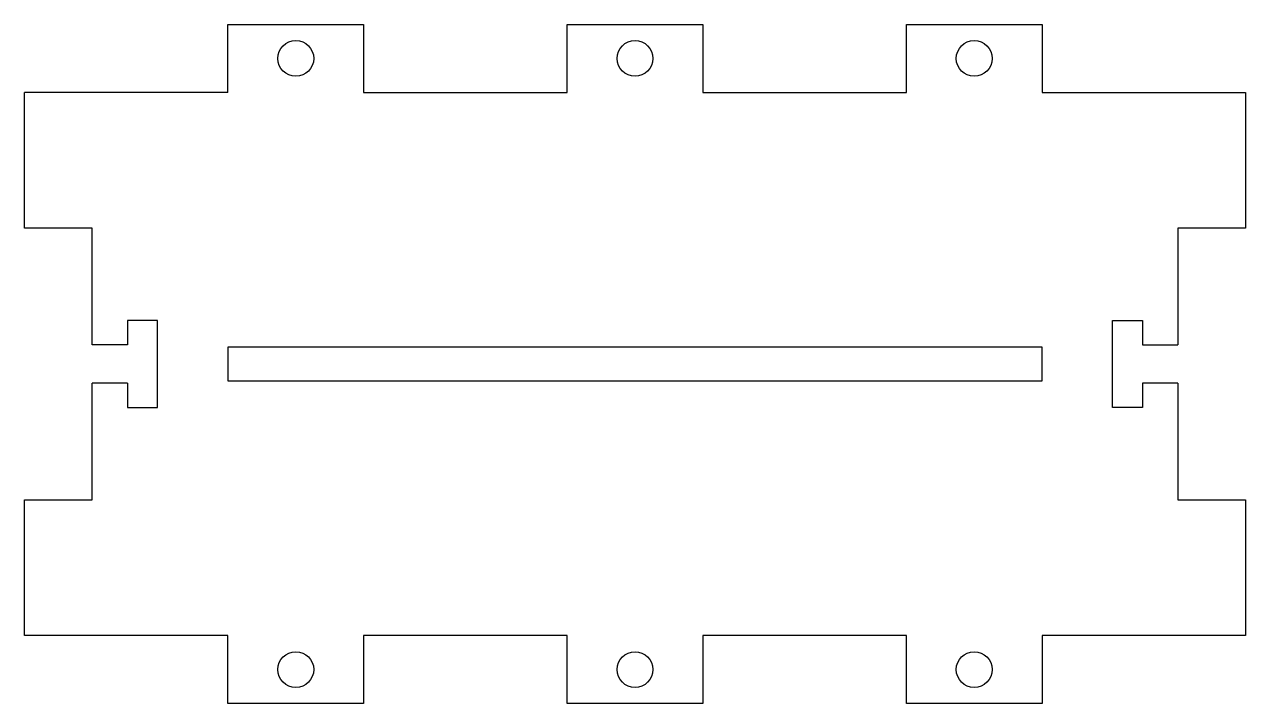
# Model space of a CAD drawing. Header units: inches. Extents: x -2.25 to 2.25, y -1.25 to 1.25.
import ezdxf

# ---------------------------------------------------------------- set-up
doc = ezdxf.new("R2010")
doc.units = ezdxf.units.IN
doc.layers.get('0').update_dxf_attribs({"linetype": 'CONTINUOUS'})

msp = doc.modelspace()

# ---------------------------------------------------------------- linework, layer by layer
for p, q in [((-1.5, 1), (-1.5, 1.25)), ((-1.5, 1.25), (-1, 1.25)), ((-1, 1.25), (-1, 1)), ((-0.25, 1), (-0.25, 1.25)), ((-0.25, 1.25), (0.25, 1.25)), ((0.25, 1.25), (0.25, 1)), ((1, 1), (1, 1.25)), ((1, 1.25), (1.5, 1.25)), ((1.5, 1.25), (1.5, 1)), ((-2.25, 0.5), (-2.25, 1)), ((-1.5, 1), (-2.25, 1)), ((-1, 1), (-0.25, 1)), ((0.25, 1), (1, 1)), ((1.5, 1), (2.25, 1)), ((2.25, 1), (2.25, 0.5)), ((-2, 0.5), (-2.25, 0.5)), ((-2, 0.07), (-2, 0.5)), ((2.25, 0.5), (2, 0.5)), ((2, 0.5), (2, 0.07)), ((-1.76, 0.16), (-1.87, 0.16)), ((-1.87, 0.16), (-1.87, 0.07)), ((-1.76, -0.16), (-1.76, 0.16)), ((1.76, -0.16), (1.76, 0.16)), ((1.76, 0.16), (1.87, 0.16)), ((1.87, 0.16), (1.87, 0.07)), ((-1.87, 0.07), (-2, 0.07)), ((1.87, 0.07), (2, 0.07)), ((-1.87, -0.07), (-2, -0.07)), ((-2, -0.5), (-2, -0.07)), ((-1.87, -0.07), (-1.87, -0.16)), ((2, -0.07), (1.87, -0.07)), ((1.87, -0.07), (1.87, -0.16)), ((2, -0.07), (2, -0.5)), ((-1.87, -0.16), (-1.76, -0.16)), ((1.87, -0.16), (1.76, -0.16)), ((-2.25, -1), (-2.25, -0.5)), ((-2.25, -0.5), (-2, -0.5)), ((2, -0.5), (2.25, -0.5)), ((2.25, -0.5), (2.25, -1)), ((-1.5, -1), (-2.25, -1)), ((-1.5, -1.25), (-1.5, -1)), ((-0.25, -1), (-1, -1)), ((-1, -1), (-1, -1.25)), ((-0.25, -1.25), (-0.25, -1)), ((1, -1), (0.25, -1)), ((0.25, -1), (0.25, -1.25)), ((1, -1.25), (1, -1)), ((2.25, -1), (1.5, -1)), ((1.5, -1), (1.5, -1.25)), ((-1, -1.25), (-1.5, -1.25)), ((0.25, -1.25), (-0.25, -1.25)), ((1.5, -1.25), (1, -1.25))]:
    msp.add_line(p, q)
msp.add_lwpolyline([(-1.5, -0.0625), (1.5, -0.0625), (1.5, 0.0625), (-1.5, 0.0625)], close=True)
for centre in [(-1.25, 1.125), (0, 1.125), (1.25, 1.125), (-1.25, -1.125), (0, -1.125), (1.25, -1.125)]:
    msp.add_circle(centre, 0.066)

doc.saveas('drawing.dxf')
